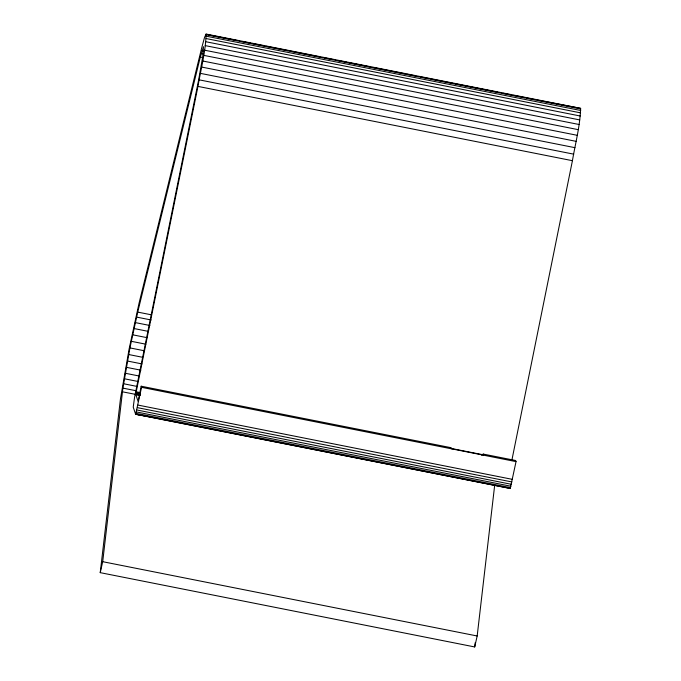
<?xml version="1.0" encoding="UTF-8"?>
<svg xmlns="http://www.w3.org/2000/svg" width="681" height="681" viewBox="0 0 681 681"><rect width="100%" height="100%" fill="white"/><g stroke="black" fill="none" stroke-linecap="round" stroke-linejoin="round"><path stroke-width="1.02" d="M451.988 448.941L450.745 447.63L141.188 386.212L138.107 401.441L135.783 394.537L136.089 392.452L197.95 86.393C200.895 69.045 205.645 51.645 206.113 34.05L204.538 37.412L201.653 48.096L139.069 303.139L129.126 348.936L120.469 398.785L100.235 572.653L474.7 646.95L477.177 635.986L494.695 485.093M511.95 459.837L572.423 160.69C575.368 143.342 580.118 125.942 580.587 108.347L206.113 34.05M100.235 572.653L102.703 561.689L122.903 388.119L129.926 347.906L137.715 312.102L200.308 57.059L203.508 46.7L202.827 56.029L198.648 79.864L134.557 397.381L133.229 407.153L135.63 414.278L510.256 488.456L516.036 461.624L515.662 460.509L483.408 454.108L481.501 454.865M474.7 646.95L475.193 642.728M150.229 416.832L135.63 414.278L141.563 387.327L141.188 386.212M580.587 108.347L537.462 100.107M481.799 455.027L483.408 454.108L483.672 454.882L451.009 448.404L450.745 447.63M207.841 34.714L237.048 40.502M242.266 41.541L250.608 43.192M252.694 43.61L264.168 45.882M266.254 46.299L288.165 50.649M290.251 51.058L319.457 56.855M324.667 57.894L333.018 59.545M338.227 60.583L346.578 62.235M348.663 62.652L370.566 66.993M372.652 67.41L404.991 73.82M407.076 74.238L415.419 75.897M420.637 76.927L428.979 78.587M431.064 78.996L452.967 83.346M455.061 83.754L497.828 92.241M503.038 93.28L511.388 94.931M513.474 95.349L524.94 97.621M527.034 98.038L535.377 99.69M206.292 34.688L580.765 108.986M206.3 36.195L580.765 110.492M206.122 38.553L580.587 112.85M205.764 41.711L580.238 116.008M205.236 45.618L579.71 119.916M204.555 50.19L579.029 124.487M201.976 50.683L204.062 51.101M201.193 53.535L203.287 53.952M203.721 55.357L578.195 129.654M200.308 57.059L202.393 57.468M202.759 61.009L577.224 135.306M201.678 67.061L576.143 141.35M200.503 73.378L574.968 147.675M199.252 79.864L573.725 154.161M197.95 86.393L572.423 160.69M137.715 312.102L151.276 314.792M136.523 317.082L151.131 319.976M135.264 322.581L149.863 325.484M133.944 328.523L148.552 331.426M132.608 334.797L147.207 337.699M131.254 341.3L145.862 344.194M129.926 347.906L144.525 350.809M128.641 354.52L142.201 357.21M127.415 361.024L142.014 363.918M126.266 367.297L140.873 370.192M125.227 373.248L138.788 375.938M124.317 378.755L137.877 381.445M123.533 383.743L137.094 386.433M141.563 387.327L516.036 461.624M122.903 388.119L136.464 390.809M136.217 391.796L140.388 392.622M136.089 392.452L140.26 393.286M135.97 393.082L140.141 393.916M135.877 393.644L140.048 394.469M135.808 394.095L139.98 394.92M122.435 391.805L139.954 395.227M135.783 394.537L139.954 395.372M137.979 405.076L512.444 479.373M137.434 407.655L511.908 481.952M136.915 410.005L511.388 484.302M136.447 411.954L510.912 486.243M136.055 413.367L510.529 487.664M135.783 414.167L510.256 488.456M102.703 561.689L477.177 635.986"/></g></svg>
